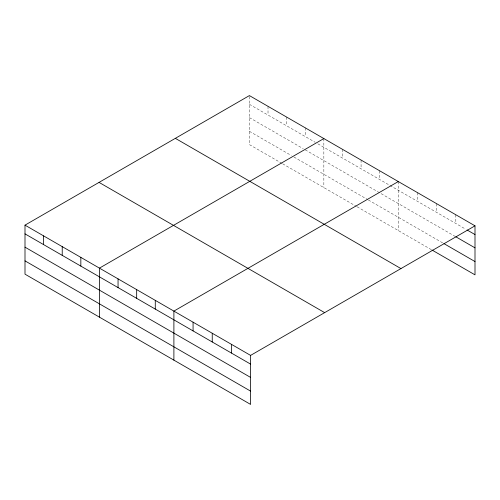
<?xml version="1.0" encoding="UTF-8"?>
<svg xmlns="http://www.w3.org/2000/svg" width="500" height="500" viewBox="0 0 500 500"><rect width="100%" height="100%" fill="white"/><g stroke="black" fill="none" stroke-linecap="round" stroke-linejoin="round"><path stroke-width="0.38" stroke-dasharray="2.5 1.88" d="M281.975 163.412L249.406 144.606L249.406 95.588M249.406 104.312L315.212 142.306M317.869 143.837L465.744 229.213M249.406 117.613L303.244 148.694M305.238 149.844L455.163 236.406M249.406 131.312L291.281 155.488M293.938 157.025L367.719 199.619M368.387 200.006L443.263 243.231M282.638 163.794L356.419 206.394M357.088 206.775L431.356 249.656M455.825 214.762L455.825 223.487M436.65 203.694L436.65 212.419M417.475 192.619L417.475 201.344M398.3 181.55L398.3 230.569M379.688 170.806L379.688 179.531M361.075 160.056L361.075 168.787M342.463 149.312L342.463 158.038M323.85 138.569L323.85 187.587M305.238 127.825L305.238 136.55M286.625 117.075L286.625 125.806M268.019 106.331L268.019 115.056"/><path stroke-width="0.75" d="M475 225.831L249.406 95.588L25 225.144L25 274.169L250.594 404.412L250.594 355.394L475 225.831L475 274.856L432.019 250.037M323.85 138.569L99.444 268.125L99.444 317.15M398.3 181.55L173.894 311.106L173.894 360.131M467.062 229.981L475 234.556M455.825 236.788L475 247.856M443.925 243.612L475 261.556M175.35 138.344L400.944 268.587M99.056 182.394L324.65 312.638M25 225.144L250.594 355.394M25 233.869L250.594 364.119M25 247.169L250.594 377.413M25 260.869L250.594 391.119M231.419 344.319L231.419 353.05M212.244 333.25L212.244 341.975M193.069 322.181L193.069 330.906M155.281 300.363L155.281 309.088M136.669 289.619L136.669 298.344M118.056 278.875L118.056 287.6M80.838 257.381L80.838 266.106M62.225 246.637L62.225 255.362M43.612 235.894L43.612 244.619"/></g></svg>
